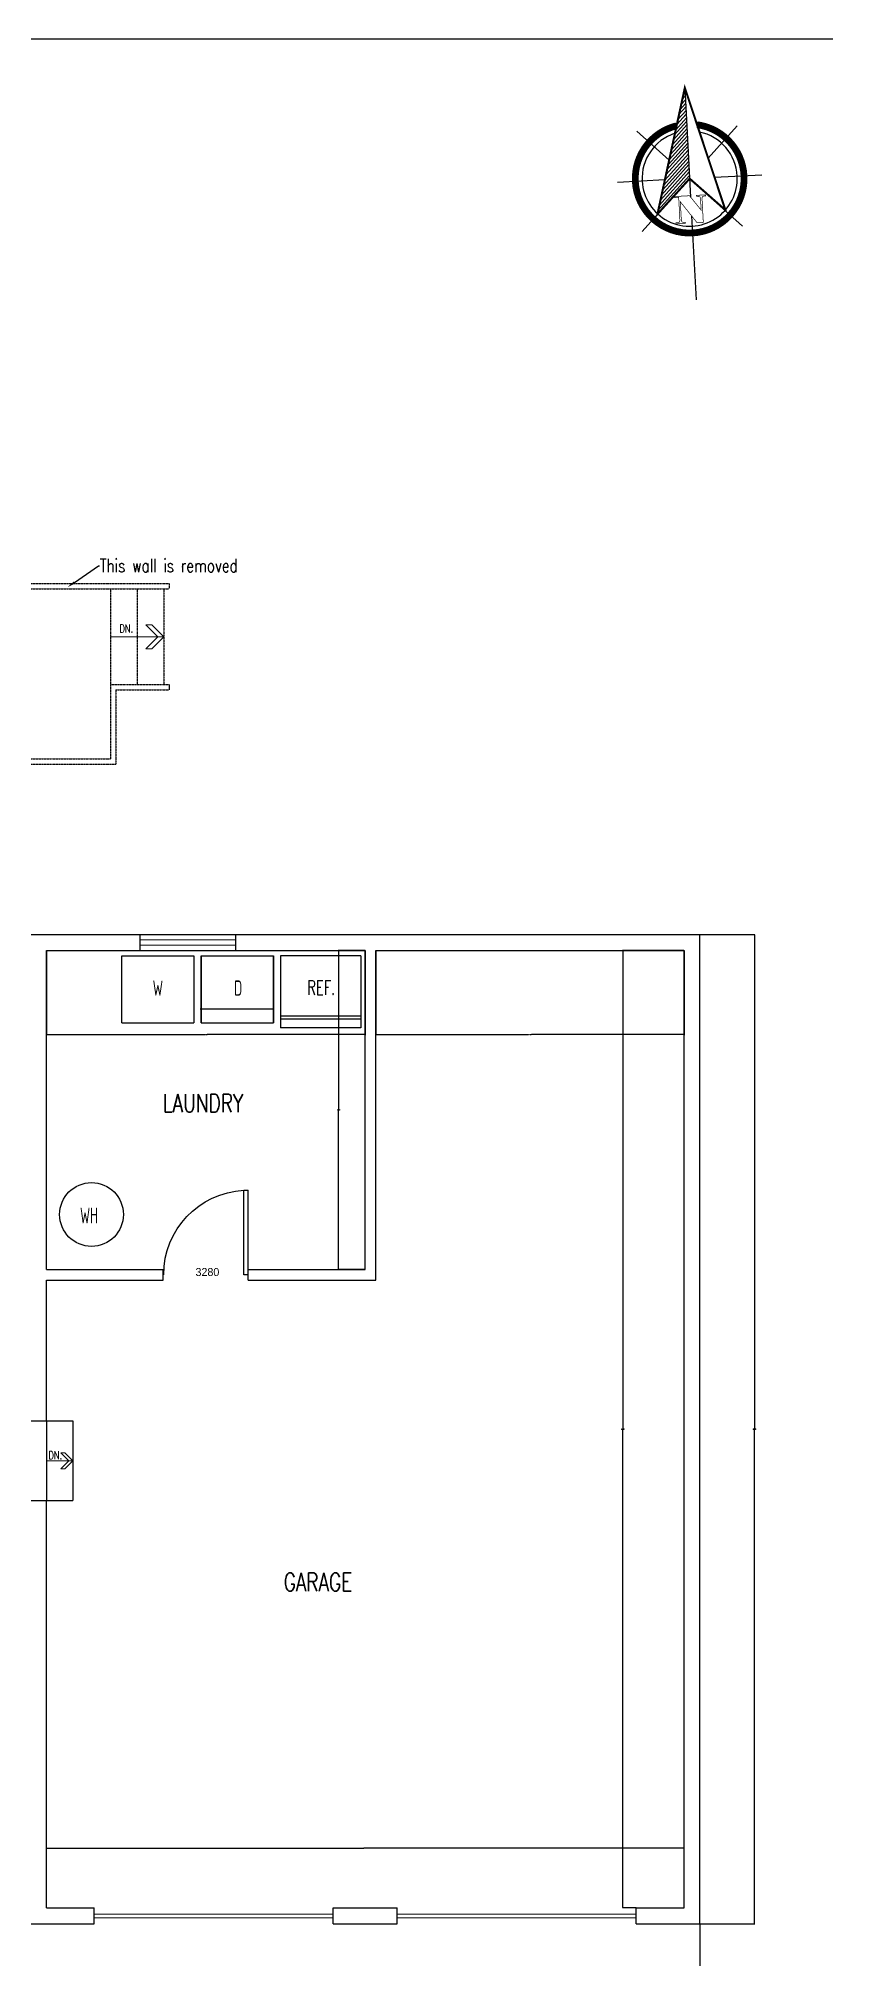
# Model space of a CAD drawing. Header units: inches. Extents: x 26998 to 46838, y -509 to 4343.
# Drawn here: x 32035 to 32335, y 3570 to 4292 of the extents above; entities that cross this region are included whole.
import ezdxf
from ezdxf import colors
from ezdxf.entities.mleader import LeaderData, LeaderLine
from ezdxf.math import Vec2, Vec3

# ---------------------------------------------------------------- set-up
doc = ezdxf.new("R2010")
doc.units = ezdxf.units.IN
doc.header["$LTSCALE"] = 0.5
doc.header["$MEASUREMENT"] = 0
for name, pattern in [('DASHED2', [0.375, 0.25, -0.125]), ('HIDDEN', [0.375, 0.25, -0.125]), ('HIDDEN2', [0.1875, 0.125, -0.0625])]:
    doc.linetypes.add(name, pattern=pattern)
doc.layers.get('Defpoints').update_dxf_attribs({"color": 140})
for name, color, linetype in [('ARWALL', 7, 'HIDDEN'), ('BUILT-INS', 13, 'Continuous'), ('CABS', 23, 'Continuous'), ('Title Block', 7, 'Continuous'), ('TITLES', 3, 'Continuous'), ('windows', 4, 'Continuous')]:
    doc.layers.add(name, color=color, linetype=linetype)
doc.layers.add('TXT', color=4, linetype='Continuous', lineweight=9)
doc.styles.add('ARCHSTYL', font='archstyl.shx', dxfattribs={"height": 5})
doc.styles.add('HS-DESIGN-TTLB', font='GOTHIC.TTF')
doc.styles.get("Standard").update_dxf_attribs({"font": 'romans.shx', "width": 0.75})
doc.dimstyles.get("Standard").update_dxf_attribs({"dimtxt": 0.18, "dimasz": 0.18, "dimexe": 0.18, "dimexo": 0.0625, "dimgap": 0.09, "dimtad": 0, "dimtih": 1, "dimtoh": 1, "dimdec": 4, "dimzin": 0, "dimdsep": 46, "dimtxsty": 'Standard', "dimcen": 0.09, "dimadec": 0, "dimazin": 0, "dimtfac": 1, "dimtdec": 4, "dimtofl": 0, "dimtmove": 0, "dimatfit": 3, "dimfxl": 1, "dimtolj": 1, "dimtzin": 0, "dimarcsym": 0})

# ---------------------------------------------------------------- blocks, each defined once
blk = doc.blocks.new('*D1161')
at = {"layer": 'Defpoints', "color": 0, "transparency": 16777216}
for p in [(32284.32, 3954.87), (32304.82, 3954.87), (32284.32, 3582.67)]:
    blk.add_point(p, dxfattribs=at)
at = {"layer": 'Title Block', "color": 0, "lineweight": -2, "transparency": 16777216}
for p, q in [((32284.38, 3954.87), (32305, 3954.87)), ((32304.82, 3954.69), (32304.82, 3768.95)), ((32304.82, 3582.85), (32304.82, 3768.59)), ((32284.38, 3582.67), (32305, 3582.67))]:
    blk.add_line(p, q, dxfattribs=at)
at = {"layer": 'Title Block', "color": 0, "transparency": 16777216}
for points in [[(32304.79, 3954.69), (32304.85, 3954.69), (32304.82, 3954.87)], [(32304.79, 3582.85), (32304.85, 3582.85), (32304.82, 3582.67)]]:
    blk.add_solid(points, dxfattribs=at)
at = {"layer": 'Title Block', "color": 0, "transparency": 16777216, "insert": (32304.82, 3768.77), "char_height": 0.18, "attachment_point": 5}
blk.add_mtext('\\A1;372.2000', dxfattribs=at)
blk = doc.blocks.new('door')
at = {"layer": 'windows'}
for p, q in [((9950.29, 7178.88), (9948.56, 7178.88)), ((9948.56, 7178.88), (9948.56, 7146.97)), ((9950.29, 7178.88), (9948.56, 7178.88)), ((9950.29, 7178.88), (9950.29, 7146.97)), ((9948.56, 7146.97), (9950.29, 7146.97))]:
    blk.add_line(p, q, dxfattribs=at)
blk.add_arc((9950.29, 7178.88), 31.9, 180, 266.89951, dxfattribs=at)
blk = doc.blocks.new('*D1171')
at = {"layer": 'Defpoints', "color": 0, "transparency": 16777216}
for p in [(32038.32, 3948.87), (32158.32, 3948.87), (32158.32, 3917.17)]:
    blk.add_point(p, dxfattribs=at)
at = {"layer": 'Title Block', "color": 0, "lineweight": -2, "transparency": 16777216}
for p, q in [((32038.32, 3948.8), (32038.32, 3916.99)), ((32158.32, 3948.8), (32158.32, 3916.99)), ((32038.5, 3917.17), (32097.78, 3917.17)), ((32158.14, 3917.17), (32098.87, 3917.17))]:
    blk.add_line(p, q, dxfattribs=at)
at = {"layer": 'Title Block', "color": 0, "transparency": 16777216}
for points in [[(32038.5, 3917.2), (32038.5, 3917.14), (32038.32, 3917.17)], [(32158.14, 3917.2), (32158.14, 3917.14), (32158.32, 3917.17)]]:
    blk.add_solid(points, dxfattribs=at)
at = {"layer": 'Title Block', "color": 0, "transparency": 16777216, "insert": (32098.32, 3917.17), "char_height": 0.18, "attachment_point": 5}
blk.add_mtext('\\A1;120.0000', dxfattribs=at)
blk = doc.blocks.new('*D1172')
at = {"layer": 'Defpoints', "color": 0, "transparency": 16777216}
for p in [(32162.32, 3948.87), (32278.32, 3948.87), (32278.32, 3917.17)]:
    blk.add_point(p, dxfattribs=at)
at = {"layer": 'Title Block', "color": 0, "lineweight": -2, "transparency": 16777216}
for p, q in [((32162.32, 3948.8), (32162.32, 3916.99)), ((32278.32, 3948.8), (32278.32, 3916.99)), ((32162.5, 3917.17), (32219.78, 3917.17)), ((32278.14, 3917.17), (32220.87, 3917.17))]:
    blk.add_line(p, q, dxfattribs=at)
at = {"layer": 'Title Block', "color": 0, "transparency": 16777216}
for points in [[(32162.5, 3917.2), (32162.5, 3917.14), (32162.32, 3917.17)], [(32278.14, 3917.2), (32278.14, 3917.14), (32278.32, 3917.17)]]:
    blk.add_solid(points, dxfattribs=at)
at = {"layer": 'Title Block', "color": 0, "transparency": 16777216, "insert": (32220.32, 3917.17), "char_height": 0.18, "attachment_point": 5}
blk.add_mtext('\\A1;116.0000', dxfattribs=at)
blk = doc.blocks.new('*D1173')
at = {"layer": 'Defpoints', "color": 0, "transparency": 16777216}
for p in [(32148.32, 3948.87), (32158.32, 3948.87), (32158.32, 3828.87)]:
    blk.add_point(p, dxfattribs=at)
at = {"layer": 'Title Block', "color": 0, "lineweight": -2, "transparency": 16777216}
for p, q in [((32158.26, 3948.87), (32148.14, 3948.87)), ((32148.32, 3948.69), (32148.32, 3889.05)), ((32148.32, 3829.05), (32148.32, 3888.69)), ((32158.26, 3828.87), (32148.14, 3828.87))]:
    blk.add_line(p, q, dxfattribs=at)
at = {"layer": 'Title Block', "color": 0, "transparency": 16777216}
for points in [[(32148.29, 3948.69), (32148.35, 3948.69), (32148.32, 3948.87)], [(32148.29, 3829.05), (32148.35, 3829.05), (32148.32, 3828.87)]]:
    blk.add_solid(points, dxfattribs=at)
at = {"layer": 'Title Block', "color": 0, "transparency": 16777216, "insert": (32148.32, 3888.87), "char_height": 0.18, "attachment_point": 5}
blk.add_mtext('\\A1;120.0000', dxfattribs=at)
blk = doc.blocks.new('*D1174')
at = {"layer": 'Defpoints', "color": 0, "transparency": 16777216}
for p in [(32278.32, 3948.87), (32255.32, 3588.67), (32260.32, 3588.67)]:
    blk.add_point(p, dxfattribs=at)
at = {"layer": 'Title Block', "color": 0, "lineweight": -2, "transparency": 16777216}
for p, q in [((32278.26, 3948.87), (32255.14, 3948.87)), ((32255.32, 3948.69), (32255.32, 3768.95)), ((32255.32, 3588.85), (32255.32, 3768.59)), ((32260.26, 3588.67), (32255.14, 3588.67))]:
    blk.add_line(p, q, dxfattribs=at)
at = {"layer": 'Title Block', "color": 0, "transparency": 16777216}
for points in [[(32255.29, 3948.69), (32255.35, 3948.69), (32255.32, 3948.87)], [(32255.29, 3588.85), (32255.35, 3588.85), (32255.32, 3588.67)]]:
    blk.add_solid(points, dxfattribs=at)
at = {"layer": 'Title Block', "color": 0, "transparency": 16777216, "insert": (32255.32, 3768.77), "char_height": 0.18, "attachment_point": 5}
blk.add_mtext('\\A1;360.2000', dxfattribs=at)
blk = doc.blocks.new('*D1175')
at = {"layer": 'Defpoints', "color": 0, "transparency": 16777216}
for p in [(32038.32, 3611.17), (32038.32, 3588.67), (32278.32, 3588.67)]:
    blk.add_point(p, dxfattribs=at)
at = {"layer": 'Title Block', "color": 0, "lineweight": -2, "transparency": 16777216}
for p, q in [((32038.32, 3588.73), (32038.32, 3611.35)), ((32038.5, 3611.17), (32157.77, 3611.17)), ((32278.14, 3611.17), (32158.87, 3611.17)), ((32278.32, 3588.73), (32278.32, 3611.35))]:
    blk.add_line(p, q, dxfattribs=at)
at = {"layer": 'Title Block', "color": 0, "transparency": 16777216}
for points in [[(32038.5, 3611.2), (32038.5, 3611.14), (32038.32, 3611.17)], [(32278.14, 3611.2), (32278.14, 3611.14), (32278.32, 3611.17)]]:
    blk.add_solid(points, dxfattribs=at)
at = {"layer": 'Title Block', "color": 0, "transparency": 16777216, "insert": (32158.32, 3611.17), "char_height": 0.18, "attachment_point": 5}
blk.add_mtext('\\A1;240.0000', dxfattribs=at)
blk = doc.blocks.new('*D1197')
at = {"layer": 'Defpoints', "color": 0, "transparency": 16777216}
for p in [(32284.32, 3582.67), (32032.32, 3534.27), (32284.32, 3510.17)]:
    blk.add_point(p, dxfattribs=at)
at = {"layer": 'Title Block', "color": 0, "lineweight": -2, "transparency": 16777216}
for p, q in [((32284.32, 3582.6), (32284.32, 3509.99)), ((32032.32, 3534.2), (32032.32, 3509.99)), ((32032.5, 3510.17), (32157.77, 3510.17)), ((32284.14, 3510.17), (32158.87, 3510.17))]:
    blk.add_line(p, q, dxfattribs=at)
at = {"layer": 'Title Block', "color": 0, "transparency": 16777216}
for points in [[(32032.5, 3510.2), (32032.5, 3510.14), (32032.32, 3510.17)], [(32284.14, 3510.2), (32284.14, 3510.14), (32284.32, 3510.17)]]:
    blk.add_solid(points, dxfattribs=at)
at = {"layer": 'Title Block', "color": 0, "transparency": 16777216, "insert": (32158.32, 3510.17), "char_height": 0.18, "attachment_point": 5}
blk.add_mtext('\\A1;252.0000', dxfattribs=at)
blk = doc.blocks.new('*X797')
at = {"color": 0}
for p, q in [((147.55, -408.76), (147.62, -408.7)), ((146.36, -413.14), (147.62, -411.88)), ((146.55, -412.41), (147.62, -411.35)), ((146.75, -411.68), (147.62, -410.82)), ((146.95, -410.95), (147.62, -410.29)), ((147.15, -410.22), (147.62, -409.76)), ((147.35, -409.49), (147.62, -409.23)), ((145.36, -416.79), (147.62, -414.53)), ((145.56, -416.06), (147.62, -414)), ((145.76, -415.33), (147.62, -413.47)), ((145.96, -414.6), (147.62, -412.94)), ((146.16, -413.87), (147.62, -412.41)), ((144.36, -420.44), (147.62, -417.18)), ((144.56, -419.71), (147.62, -416.65)), ((144.76, -418.98), (147.62, -416.12)), ((144.96, -418.25), (147.62, -415.59)), ((145.16, -417.52), (147.62, -415.06)), ((143.16, -424.82), (147.62, -420.36)), ((143.36, -424.09), (147.62, -419.83)), ((143.56, -423.36), (147.62, -419.3)), ((143.76, -422.63), (147.62, -418.77)), ((143.96, -421.9), (147.62, -418.24)), ((144.16, -421.17), (147.62, -417.71)), ((142.76, -426.28), (147.62, -421.42)), ((142.96, -425.55), (147.62, -420.89))]:
    blk.add_line(p, q, dxfattribs=at)
blk = doc.blocks.new('North')
for p, q in [((-0.05, 18.32), (-0.05, 2.23)), ((-2.92, 7.82), (-7.42, 12.32)), ((2.82, 7.82), (7.32, 12.32)), ((-3.71, 4.95), (-10.67, 4.95)), ((3.61, 4.95), (10.57, 4.95)), ((-2.92, 2.08), (-7.42, -2.42)), ((2.82, 2.08), (7.32, -2.42)), ((-0.05, -0.54), (-0.05, -12.88))]:
    blk.add_line(p, q)
for points, const_width in [([(-5.06, -0.01), (-0.05, 18.32), (4.95, 0.05), (-0.05, 4.95), (-5.06, -0.01)], 0.3), ([(-1.6, -0.98), (-1.6, -1.05), (-1.59, -1.12), (-1.58, -1.18), (-1.57, -1.22), (-1.56, -1.27), (-1.54, -1.31), (-1.52, -1.33), (-1.5, -1.35), (-1.47, -1.37), (-1.44, -1.38), (-1.4, -1.4), (-1.34, -1.41), (-1.28, -1.42), (-1.21, -1.43), (-1.13, -1.43), (-1.05, -1.43), (-1.05, -1.59), (-2.39, -1.59), (-2.39, -1.43), (-2.35, -1.43), (-2.28, -1.43), (-2.21, -1.43), (-2.14, -1.42), (-2.09, -1.41), (-2.04, -1.4), (-2, -1.38), (-1.96, -1.37), (-1.94, -1.35), (-1.91, -1.33), (-1.88, -1.31), (-1.86, -1.27), (-1.85, -1.23), (-1.83, -1.18), (-1.82, -1.12), (-1.81, -1.06), (-1.81, -1), (-1.81, 2.29), (-2.39, 2.29), (-2.39, 2.44), (-0.21, 2.44), (1.39, 0.24), (1.39, 1.81), (1.39, 1.88), (1.38, 1.95), (1.37, 2), (1.36, 2.06), (1.35, 2.1), (1.33, 2.14), (1.31, 2.17), (1.29, 2.19), (1.26, 2.21), (1.22, 2.23), (1.17, 2.25), (1.12, 2.26), (1.06, 2.27), (0.99, 2.28), (0.92, 2.29), (0.84, 2.29), (0.82, 2.29), (0.82, 2.44), (2.16, 2.44), (2.16, 2.29), (2.12, 2.29), (2.04, 2.29), (1.98, 2.28), (1.92, 2.27), (1.86, 2.26), (1.81, 2.25), (1.77, 2.24), (1.73, 2.22), (1.71, 2.2), (1.69, 2.18), (1.67, 2.15), (1.65, 2.1), (1.63, 2.06), (1.62, 2.01), (1.61, 1.95), (1.61, 1.88), (1.61, 1.81), (1.61, -1.59), (0.7, -1.59), (-1.6, 1.62), (-1.6, -0.98), (-1.6, -0.98)], 0.1)]:
    blk.add_lwpolyline(points, dxfattribs=dict(const_width=const_width))
at = {"const_width": 1}
for points in [[(-8.05, 4.95, 1), (7.95, 4.95, 0.359415), (1.47, 12.8, 1)], [(-1.57, 12.8, 0.359415), (-8.05, 4.95, 1)]]:
    blk.add_lwpolyline(points, format="xyb", dxfattribs=at)
for start, end in [(105.027, 180), (0, 74.973), (180, 0)]:
    blk.add_arc((-0.05, 4.95), 7, start, end)
blk.add_blockref('*X797', (-147.67, 426.84))

msp = doc.modelspace()

# ---------------------------------------------------------------- linework, layer by layer
msp.add_lwpolyline([(30839.3128283, 4291.6919129, 0.5, 0.5, 0), (32334.372063, 4291.6919129, 0, 0, 0), (32334.372063, 3165.2426914, 0.5, 0.5, 0), (30839.3128283, 3165.2426914, 0.5, 0.5, 0)], format="xyseb")
at = {"layer": 'ARWALL', "color": 1, "ltscale": 0.05}
for p, q in [((32026.5218999, 4086.8657314), (32084.5218999, 4086.8657314)), ((32026.5218999, 4084.8657314), (32084.5218999, 4084.8657314)), ((32062.5218999, 4084.8657314), (32062.5218999, 4020.8657314)), ((32072.5218999, 4084.8657314), (32072.5218999, 4048.8657314)), ((32082.5218999, 4084.8657314), (32082.5218999, 4048.8657314)), ((32062.5218999, 4048.8657314), (32084.5218999, 4048.8657314)), ((32064.5218999, 4046.8657314), (32064.5218999, 4018.8657314)), ((32064.5218999, 4046.8657314), (32084.5218999, 4046.8657314)), ((32026.5218999, 4020.8657314), (32062.5218999, 4020.8657314)), ((32026.5218999, 4018.8657314), (32064.5218999, 4018.8657314))]:
    msp.add_line(p, q, dxfattribs=at)
at = {"layer": 'ARWALL', "color": 1, "linetype": 'HIDDEN2'}
msp.add_line((32084.5218999, 4086.8657314), (32084.5218999, 4084.8657314), dxfattribs=at)
at = {"layer": 'BUILT-INS'}
for p, q in [((32066.6778483, 3921.616596), (32066.6778483, 3946.823816)), ((32066.6778483, 3946.823816), (32093.8800731, 3946.823816)), ((32093.8800731, 3946.823816), (32093.8800731, 3921.616596)), ((32096.5543927, 3921.616596), (32096.5543927, 3946.823816)), ((32096.5543927, 3946.823816), (32123.7566175, 3946.823816)), ((32096.5543927, 3946.823816), (32096.5543927, 3921.616596)), ((32096.5543927, 3946.823816), (32123.7566175, 3946.823816)), ((32123.7566175, 3946.823816), (32123.7566175, 3921.616596)), ((32123.7566175, 3921.616596), (32123.7566175, 3946.823816)), ((32123.4431392, 3926.7404891), (32096.2409144, 3926.7404891)), ((32066.6778483, 3921.616596), (32093.8800731, 3921.616596)), ((32096.5543927, 3921.616596), (32123.7566175, 3921.616596)), ((32096.5543927, 3921.616596), (32123.7566175, 3921.616596))]:
    msp.add_line(p, q, dxfattribs=at)
msp.add_circle((32055.3218999, 3849.5157314), 12, dxfattribs=at)
at = {"layer": 'CABS'}
for p, q in [((32156.6339826, 3946.8498756), (32126.4421115, 3946.8498756)), ((32126.4421115, 3946.8498756), (32126.4421115, 3919.7469939)), ((32126.4421115, 3946.8498756), (32126.4421115, 3919.7469939)), ((32156.6339826, 3946.8498756), (32156.6339826, 3919.7469939)), ((32156.6339826, 3924.0997527), (32126.4421115, 3924.0997527)), ((32156.6339826, 3923.0506655), (32126.4421115, 3923.0506655)), ((32156.6339826, 3919.7469939), (32126.4421115, 3919.7469939))]:
    msp.add_line(p, q, dxfattribs=at)
at = {"layer": 'Title Block', "color": 1, "linetype": 'DASHED2'}
msp.add_line((32084.5218999, 4048.8657314), (32084.5218999, 4046.8657314), dxfattribs=at)
at = {"layer": 'Title Block'}
for p, q in [((32032.3218999, 3954.8657314), (32284.3218999, 3954.8657314)), ((32073.5218999, 3954.8657314), (32073.5218999, 3948.8657314)), ((32109.5218999, 3954.8657314), (32109.5218999, 3948.8657314)), ((32284.3218999, 3582.6657314), (32284.3218999, 3954.8657314)), ((32038.3218999, 3948.8657314), (32158.3218999, 3948.8657314)), ((32038.3218999, 3828.8657314), (32038.3218999, 3948.8657314)), ((32158.3218999, 3828.8657314), (32158.3218999, 3948.8657314)), ((32162.3218999, 3948.8657314), (32278.3218999, 3948.8657314)), ((32162.3218999, 3824.8657314), (32162.3218999, 3948.8657314)), ((32278.3218999, 3588.6657314), (32278.3218999, 3948.8657314)), ((32038.3218999, 3828.8657314), (32082.3218999, 3828.8657314)), ((32082.3218999, 3824.8657314), (32082.3218999, 3828.8657314)), ((32114.3218999, 3828.8657314), (32158.3218999, 3828.8657314)), ((32114.3218999, 3824.8657314), (32114.3218999, 3828.8657314)), ((32038.3218999, 3824.8657314), (32082.3218999, 3824.8657314)), ((32038.3218999, 3771.8657314), (32038.3218999, 3824.8657314)), ((32114.3218999, 3824.8657314), (32162.3218999, 3824.8657314)), ((32032.3218999, 3771.8657314), (32038.3218999, 3771.8657314)), ((32038.3218999, 3771.8657314), (32038.3218999, 3741.8657314)), ((32038.3218999, 3771.8657314), (32048.3218999, 3771.8657314)), ((32048.3218999, 3771.8657314), (32048.3218999, 3741.8657314)), ((32032.3218999, 3741.8657314), (32038.3218999, 3741.8657314)), ((32038.3218999, 3588.6657314), (32038.3218999, 3741.8657314)), ((32038.3218999, 3741.8657314), (32048.3218999, 3741.8657314)), ((32038.3218999, 3588.6657314), (32056.3218999, 3588.6657314)), ((32056.3218999, 3582.6657314), (32056.3218999, 3588.6657314)), ((32146.3218999, 3588.6657314), (32170.3218999, 3588.6657314)), ((32146.3218999, 3582.6657314), (32146.3218999, 3588.6657314)), ((32170.3218999, 3582.6657314), (32170.3218999, 3588.6657314)), ((32260.3218999, 3588.6657314), (32278.3218999, 3588.6657314)), ((32260.3218999, 3582.6657314), (32260.3218999, 3588.6657314)), ((32032.3218999, 3582.6657314), (32056.3218999, 3582.6657314)), ((32146.3218999, 3582.6657314), (32170.3218999, 3582.6657314)), ((32260.3218999, 3582.6657314), (32284.3218999, 3582.6657314))]:
    msp.add_line(p, q, dxfattribs=at)
at = {"layer": 'TXT', "color": 4}
for p, q in [((32062.5218999, 4066.8657314), (32082.5218999, 4066.8657314)), ((32078.0218999, 4071.3657314), (32075.7718999, 4071.3657314)), ((32078.0218999, 4062.3657314), (32075.7718999, 4062.3657314)), ((32038.3218999, 3756.8657314), (32048.3218999, 3756.8657314)), ((32045.3218999, 3759.8657314), (32043.8218999, 3759.8657314)), ((32045.3218999, 3753.8657314), (32043.8218999, 3753.8657314))]:
    msp.add_line(p, q, dxfattribs=at)
at = {"layer": 'TXT'}
for p, q in [((32073.5218999, 3952.8657314), (32109.5218999, 3952.8657314)), ((32073.5218999, 3950.8657314), (32109.5218999, 3950.8657314)), ((32056.3218999, 3586.3657314), (32146.3218999, 3586.3657314)), ((32056.3218999, 3584.9657314), (32146.3218999, 3584.9657314)), ((32170.3218999, 3586.3657314), (32260.3218999, 3586.3657314)), ((32170.3218999, 3584.9657314), (32260.3218999, 3584.9657314))]:
    msp.add_line(p, q, dxfattribs=at)
at = {"layer": 'TXT', "color": 4}
for points in [[(32075.7718999, 4071.3657314), (32080.2718999, 4066.8657314), (32075.7718999, 4062.3657314)], [(32078.0218999, 4071.3657314), (32082.5218999, 4066.8657314), (32078.0218999, 4062.3657314)], [(32043.8218999, 3759.8657314), (32046.8218999, 3756.8657314), (32043.8218999, 3753.8657314)], [(32045.3218999, 3759.8657314), (32048.3218999, 3756.8657314), (32045.3218999, 3753.8657314)]]:
    msp.add_lwpolyline(points, dxfattribs=at)

# ---------------------------------------------------------------- block references
at = {"xscale": 2.559999999999999, "yscale": 2.559999999999999, "zscale": 2.559999999999999, "rotation": 3.052882514792429}
msp.add_blockref('North', (32281.2472164, 4226.5511117), dxfattribs=at)
at = {"layer": 'TITLES', "xscale": -0.9981162176012902, "yscale": 0.9981162176012902, "zscale": 0.9981162176012902, "rotation": 180}
msp.add_blockref('door', (22182.7787782, 10992.2180296), dxfattribs=at)

# ---------------------------------------------------------------- texts
at = {"attachment_point": 1}
for s, insert, char_height, width in [('\\A1;DN.', (32065.8311648, 4071.4260299), 3.0096, 28.741858457), ('\\A1;LAUNDRY', (32082.1416311, 3894.7972735), 6.8007744, 110.476910075), ('\\A1;DN.', (32039.1311648, 3760.4260299), 3.0096, 28.741858457), ('\\A1;GARAGE', (32127.644033, 3714.6657314), 6.8007744, 110.476910075)]:
    msp.add_mtext(s, dxfattribs=dict(at, insert=insert, char_height=char_height, width=width))
at = {"layer": 'CABS', "style": 'ARCHSTYL'}
for s, height, width, p in [('W', 5.7375, 0.721817, (32078.3312593, 3931.8415661)), ('D', 5.7375, 0.721817, (32108.9917542, 3931.8415661)), ('WH', 6, 0.667387, (32050.9944796, 3846.120477))]:
    msp.add_text(s, height=height, dxfattribs=dict(at, width=width)).set_placement(p)
at = {"layer": 'CABS', "width": 0.667387}
msp.add_text('REF.', height=5.44061952, dxfattribs=at).set_placement((32136.473707, 3932.1552447))
at = {"layer": 'Title Block', "insert": (32094.4623529, 3829.3762766), "char_height": 3.0096, "width": 43.611515527, "attachment_point": 1, "style": 'HS-DESIGN-TTLB'}
msp.add_mtext('3280', dxfattribs=at)

# ---------------------------------------------------------------- dimensions: what is measured, and where the dimension line sits
at = {"layer": 'Title Block'}
for base, p1, p2, picture, middle in [((32304.8218999, 3954.8657314), (32284.3218999, 3582.6657314), (32284.3218999, 3954.8657314), '*D1161', (32304.8218999, 3768.7657314)), ((32148.3218999, 3948.8657314), (32158.3218999, 3828.8657314), (32158.3218999, 3948.8657314), '*D1173', (32148.3218999, 3888.8657314)), ((32255.3218999, 3588.6657314), (32278.3218999, 3948.8657314), (32260.3218999, 3588.6657314), '*D1174', (32255.3218999, 3768.7657314))]:
    dim = msp.add_linear_dim(base=base, p1=p1, p2=p2, angle=90, dimstyle='Standard', dxfattribs=at)
    dim.commit()
    dim.dimension.update_dxf_attribs({"geometry": picture, "text_midpoint": middle})
for base, p1, p2, picture, middle in [((32158.3218999, 3917.1657314), (32038.3218999, 3948.8657314), (32158.3218999, 3948.8657314), '*D1171', (32098.3218999, 3917.1657314)), ((32278.3218999, 3917.1657314), (32162.3218999, 3948.8657314), (32278.3218999, 3948.8657314), '*D1172', (32220.3218999, 3917.1657314)), ((32038.3218999, 3611.1657314), (32278.3218999, 3588.6657314), (32038.3218999, 3588.6657314), '*D1175', (32158.3218999, 3611.1657314)), ((32284.3218999, 3510.1657314), (32032.3218999, 3534.2657314), (32284.3218999, 3582.6657314), '*D1197', (32158.3218999, 3510.1657314))]:
    dim = msp.add_linear_dim(base=base, p1=p1, p2=p2, dimstyle='Standard', dxfattribs=at)
    dim.commit()
    dim.dimension.update_dxf_attribs({"geometry": picture, "text_midpoint": middle})

# ---------------------------------------------------------------- leaders
ml = msp.add_multileader_mtext('Standard')
ml.set_content('This wall is removed', color=256)
ml.set_leader_properties()
ml.build(insert=Vec2(0, 0))
ml.multileader.update_dxf_attribs({"dogleg_length": 0.36, "arrow_head_size": 3})
ctx = ml.context
ctx.base_point, ctx.char_height, ctx.arrow_head_size, ctx.landing_gap_size, ctx.plane_origin = Vec3(32058.2967966, 4093.569572), 5, 3, 0.09, Vec3(32046.4367966, 4085.569572)
notes = []
notes.append((ctx, [(0, (1, 1, 0), (32057.9367966, 4093.569572), (1, 0), 0.36, [(0, [(32046.4367966, 4085.569572)], 0, [])])]))
ctx.mtext.insert, ctx.mtext.flow_direction = Vec3(32058.3867966, 4096.1104997), 5
for ctx, leaders in notes:
    for number, flags, end, landing, length, lines in leaders:
        leader = LeaderData()
        leader.index, (leader.has_last_leader_line, leader.has_dogleg_vector, leader.attachment_direction) = number, flags
        leader.last_leader_point, leader.dogleg_vector, leader.dogleg_length = Vec3(end), Vec3(landing), length
        for number, points, colour, breaks in lines:
            line = LeaderLine()
            line.index, line.vertices, line.color, line.breaks = number, Vec3.list(points), colors.encode_raw_color(colour), breaks
            leader.lines.append(line)
        ctx.leaders.append(leader)

doc.saveas('drawing.dxf')
